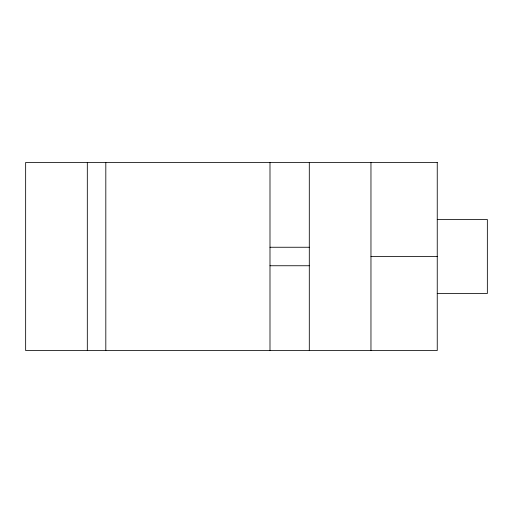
<?xml version="1.0" encoding="UTF-8"?>
<svg xmlns="http://www.w3.org/2000/svg" width="513" height="513" viewBox="0 0 513 513"><rect width="100%" height="100%" fill="white"/><g stroke="black" fill="none" stroke-linecap="round" stroke-linejoin="round"><path stroke-width="0.77" d="M437.249 219.5L487.35 219.5L487.35 293.5L437.249 293.5M269.992 247.253L309.301 247.253M370.963 256.5L437.249 256.5M269.992 265.747L309.301 265.747M370.963 162.467L370.963 350.533M309.301 162.467L309.301 350.533M269.992 162.467L269.992 350.533M105.813 162.467L105.813 350.533M87.313 162.467L87.313 350.533M437.249 162.467L25.65 162.467L25.65 350.533L437.249 350.533L437.249 162.467"/></g></svg>
